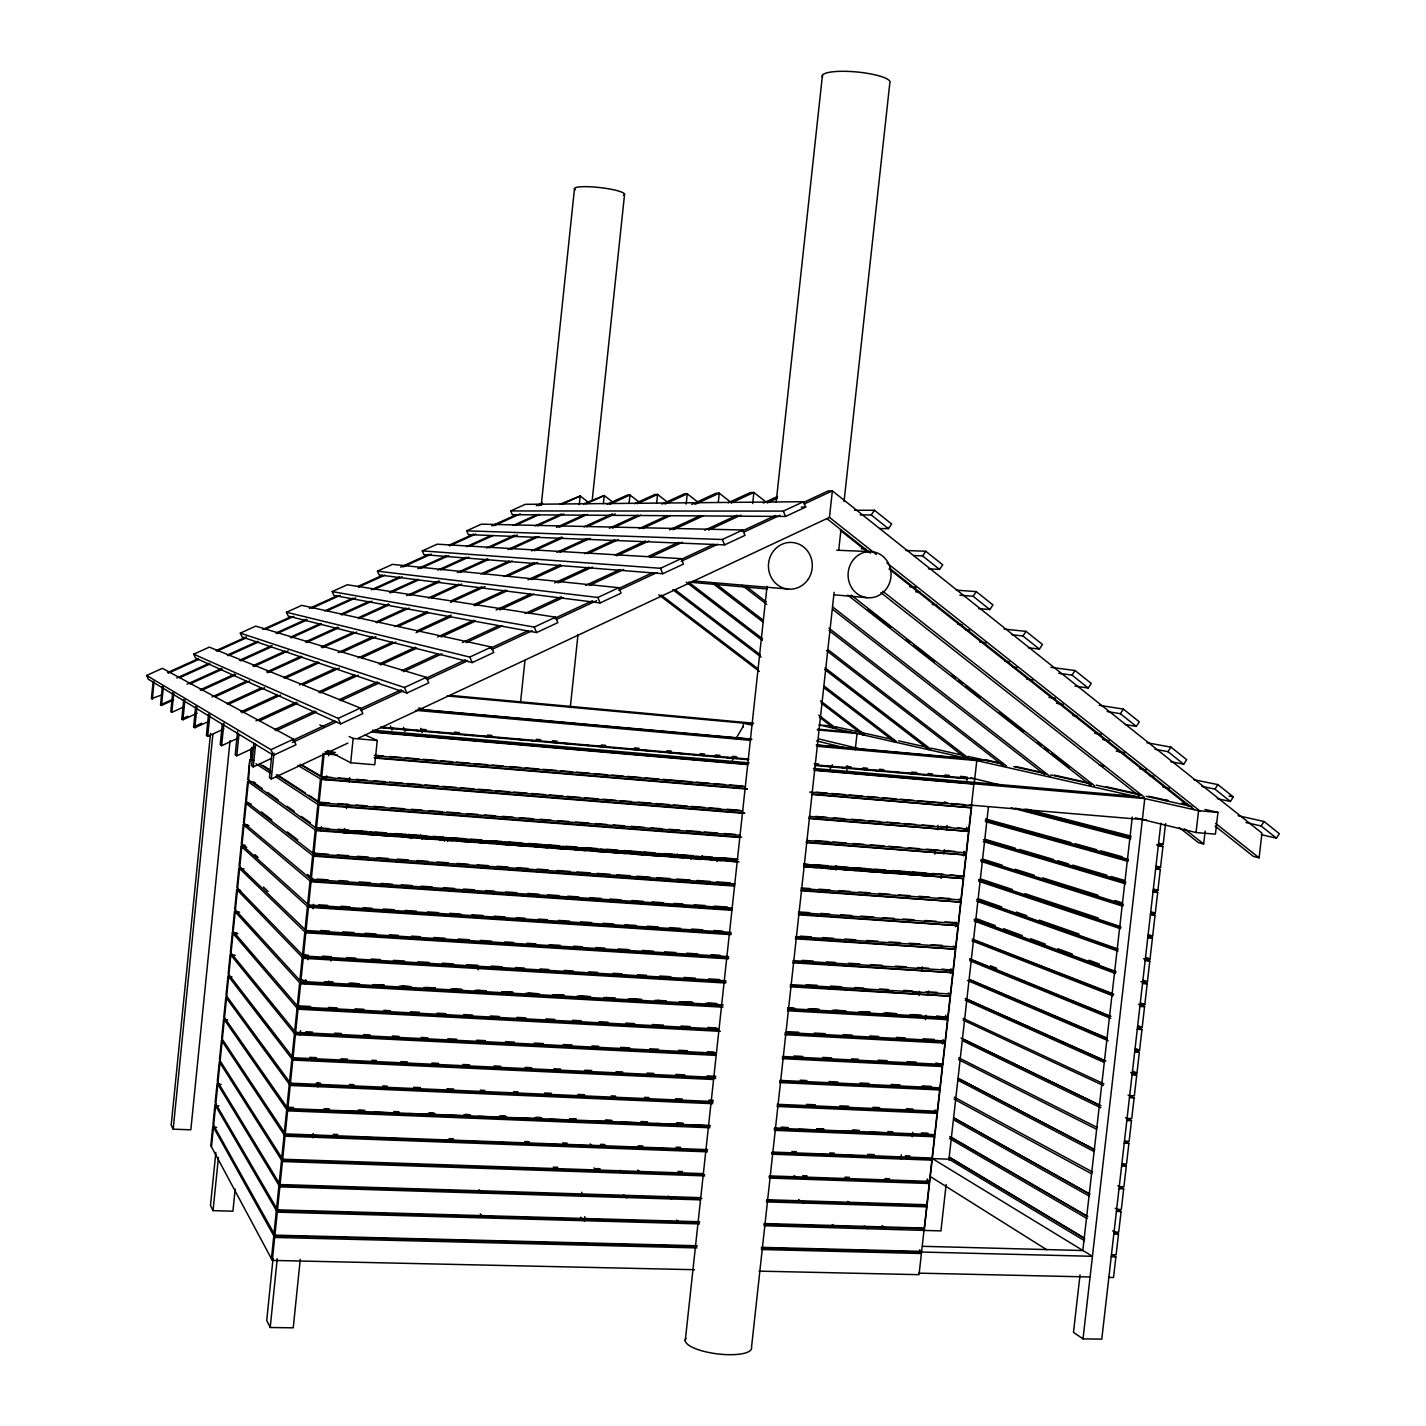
<?xml version="1.0" encoding="UTF-8"?>
<svg xmlns="http://www.w3.org/2000/svg" width="1426" height="1426" viewBox="0 0 1426 1426"><rect width="100%" height="100%" fill="white"/><g stroke="black" fill="none" stroke-linecap="round" stroke-linejoin="round"><path stroke-width="1.5" d="M153.152 681.182L151.406 698.687L162.439 694.694M152.332 699.293L154.079 681.735M173.651 699.916L161.512 705.442L160.55 704.8L162.368 686.494M161.512 705.442L163.348 687.1M172.689 692.715L170.799 711.663L171.833 712.358L183.954 706.833M171.833 712.358L173.74 693.357M197.073 713.303L182.92 719.774L181.797 719.025L183.758 699.4M182.92 719.774L184.881 700.077M208.98 721.271L194.845 727.759L193.633 726.957L195.683 706.369M194.845 727.759L196.913 707.1M208.553 714.105L206.396 735.513L207.697 736.386L223.882 728.936M207.697 736.386L209.854 714.907M210.531 733.41L171.191 1125.061L173.188 1129.16L190.834 1129.82L230.067 740.611M173.188 1129.16L212.831 734.693M222.278 724.355L220.21 744.764L221.636 745.727L237.803 738.24M221.636 745.727L223.9 723.16M237.589 731.395L235.219 754.817L236.769 755.851L254.933 747.42M236.769 755.851L238.926 734.479M236.787 932.907L232.349 932.622L230.37 952.229L295.628 1032.335L715.781 1053.154M245.522 846.598L241.083 846.278L239.087 865.921L306.037 930.483L728.472 956.632M247.696 824.994L243.276 824.656L241.279 844.317L308.658 904.975L731.092 932.426M249.889 803.355L245.45 803.016L243.472 822.695L311.26 879.432L732.269 908.095M250.923 748.989L250.744 758.204L251.849 747.242M211.458 1146.789L213.437 1127.271L216.734 1127.396M213.633 1125.31L215.593 1105.774L218.909 1105.916M215.807 1103.831L217.768 1084.277L221.083 1084.42M217.964 1082.334L219.943 1062.78M220.139 1060.819L222.117 1041.247M222.331 1039.287L224.31 1019.715L227.607 1019.875M224.506 1017.754L226.484 998.164M226.681 996.204L228.659 976.596L231.957 976.774M228.855 974.635L230.852 955.01L235.29 955.277M231.048 953.049L233.026 933.424L237.982 933.727M233.222 931.463L235.219 911.82L239.657 912.087M235.415 909.841L237.393 890.198L240.709 890.412M237.607 888.22L239.586 868.559L244.024 868.862M239.782 866.598L241.778 846.901L246.734 847.258M244.167 823.283L246.163 803.569L251.119 803.961M246.359 801.608L248.356 781.876L255.004 782.411M248.552 779.915L249.835 759.719L247.839 779.398L316.483 828.31L737.509 859.593M253.864 743.196L251.582 765.78L253.258 766.903L271.386 758.454M253.258 766.903L255.557 744.229M215.843 1152.422L210.495 1205.416L213.044 1210.638L232.919 1211.191L235.165 1189.106M213.044 1210.638L218.428 1157.484M271.867 754.122L269.478 777.758L271.314 779.006L347.891 743.106M271.314 779.006L273.952 753.088M271.439 1258.748L273.792 1235.843L696.69 1246.413M274.024 1233.543L276.359 1210.603L699.275 1222.474M276.608 1208.321L278.943 1185.362L701.877 1198.517M279.175 1183.063L281.528 1160.104L704.462 1174.525M281.76 1157.805L284.113 1134.811L707.064 1150.532M284.344 1132.511L286.697 1109.517L709.667 1126.522M286.929 1107.218L289.282 1084.188L713.036 1102.53M289.514 1081.888L291.867 1058.858L715.638 1078.484M292.098 1056.541L294.469 1033.493L716.03 1054.331M294.701 1031.176L297.054 1008.111L718.633 1030.232M305.075 929.556L307.446 906.419L731.288 933.87M307.677 904.102L310.048 880.947L731.681 909.556M310.28 878.63L312.651 855.44L734.301 885.386M315.502 827.615L317.873 804.407L741.77 837.133M323.096 753.284L320.707 776.528L331.812 777.42M272.33 1260.406L274.683 1237.429L212.795 1126.112L210.816 1145.595L272.33 1260.406L694.569 1269.71M274.915 1235.13L277.268 1212.153L214.952 1104.669L212.991 1124.169L274.915 1235.13L697.171 1245.736M277.5 1209.854L279.853 1186.86L217.126 1083.207L215.148 1102.726L277.5 1209.854L699.774 1221.743M280.084 1184.543L282.437 1161.53L219.301 1061.746L217.322 1081.264L280.084 1184.543L700.148 1197.644M282.669 1159.231L285.022 1136.201L221.476 1040.249L219.497 1059.785L282.669 1159.231L702.751 1173.616M285.253 1133.884L287.606 1110.836L223.65 1018.752L221.672 1038.306L285.253 1133.884L707.581 1149.641M287.856 1108.537L290.209 1085.453L225.825 997.237L223.846 1016.809L287.856 1108.537L710.184 1125.577M290.441 1083.154L292.793 1060.071L228 975.723L226.021 995.295L290.441 1083.154L712.786 1101.496M293.043 1057.753L295.396 1034.652L230.174 954.172L228.196 973.762L293.043 1057.753L715.406 1077.396M295.628 1032.335L297.998 1009.216L232.349 932.622M298.23 1006.899L300.601 983.762L234.524 911.054L232.545 930.661L298.23 1006.899L718.401 1029.019M300.833 981.445L303.203 958.29L236.716 889.485L234.737 909.093L300.833 981.445L723.232 1004.973M303.435 955.973L305.806 932.8L238.891 867.881L236.912 887.525L303.435 955.973L725.852 980.821M306.037 930.483L308.408 907.293L241.083 846.278M308.658 904.975L311.028 881.767L243.276 824.656M311.26 879.432L313.631 856.206L245.45 803.016M313.863 853.889L316.251 830.645L247.643 781.377L245.646 801.055L313.863 853.889L734.889 883.853M316.483 828.31L318.854 805.066L276.02 776.92M740.147 835.315L319.103 802.731L321.474 779.452L297.891 765.388M742.768 811.02L321.706 777.117L324.094 753.819L337.392 754.942M273.061 1258.409L266.733 1320.387L270.209 1327.499L293.239 1327.82L300.262 1259.318M270.209 1327.499L277.232 1258.802M300.12 1035.044L300.565 1030.606M305.324 984.083L305.77 979.644M307.82 959.716L308.266 955.277M313.025 908.754L313.488 904.316M320.957 831.198L321.403 826.777M326.162 780.254L326.625 775.815M328.657 755.869L329.121 751.449M365.092 734.978L377.248 740.486L374.753 764.764L350.671 762.767L353.167 738.436L349.138 736.529M312.74 1137.805L313.185 1133.385M317.945 1086.986L318.39 1082.566M328.372 985.366L328.818 980.945M330.868 961.053L331.313 956.632M344.005 832.909L344.468 828.488M346.5 808.613L346.964 804.193M349.227 782.09L349.673 777.687M520.543 702.412L524.964 660.345M541.238 505.339L574.482 188.695M579.277 504.715L580.204 496.016L559.687 504.341M570.275 707.635L577.993 634.623M592.271 499.688L624.552 194.399M603.394 503.628L604.25 495.535L583.608 503.859M629.08 503.378L629.971 495L627.369 495.054L607.12 504.287M581.362 1196.557L581.826 1192.261M656.637 503.128L657.564 494.448L654.766 494.501L634.552 503.735M584.393 1220.977L584.856 1216.645M686.156 504.073L687.261 493.824L684.248 493.895L661.985 504.109M718.347 501.685L719.257 493.182L716.012 493.236L691.753 504.412M752.678 503.538L753.891 492.469L750.361 492.54L728.169 502.79M743.071 727.242L743.516 723.125L752.09 725.21M685.229 1340.921L767.028 586.425M776.136 502.344L822.428 75.328M876.42 554.589L829.451 517.371L832.356 490.865L828.167 490.936L803.997 502.202M834.121 592.289L751.538 1347.142A33.458 9.786 7.1 0 1 716.28 1353.737A33.458 9.786 7.1 0 1 685.906 1338.426M838.72 550.24L840.894 530.312M844.049 501.524L889.806 83.154A34.081 7.201 5.4 0 0 855.867 71.888A34.081 7.201 5.4 0 0 822.642 77.218M835.814 870.074L836.296 865.635M846.759 770.432L847.24 765.994M855.244 749.755L857.026 733.534L817.134 729.88M900.822 1159.249L901.321 1154.828M919.039 995.598L919.52 991.177M921.749 971.266L922.23 966.846M934.796 854.067L935.278 849.646M937.506 829.736L937.987 825.315M912.319 1136.7L912.818 1132.28M925.367 1019.697L925.848 1015.276M928.059 995.419L928.558 990.999M941.107 878.416L941.588 873.995M943.816 854.138L944.297 849.718M946.507 829.861L947.007 825.44M966.668 781.359L967.167 776.938M926.936 1183.384L927.435 1178.963M942.515 1043.992L942.996 1039.554M945.224 1019.643L945.723 1015.223M950.411 973.174L950.91 968.753M955.616 926.722L956.097 922.283M963.513 855.903L964.012 851.482M966.24 831.572L966.739 827.151M919.271 1251.975L921.41 1253.49L919.039 1274.666L759.024 1271.136M761.627 1247.358L921.642 1251.368L924.012 1230.175M766.422 1200.514L924.476 1205.433L926.615 1206.842L924.244 1228.053L764.229 1223.544M769.024 1176.735L927.078 1182.136L929.217 1183.491L926.847 1204.72L766.832 1199.729M769.434 1175.897L929.467 1181.37L931.838 1160.14L929.681 1158.821L771.626 1152.939M774.229 1129.125L932.283 1135.488L934.44 1136.754L932.069 1158.019L772.036 1152.048M777.366 1105.31L934.886 1112.137L937.06 1113.367L934.69 1134.633L774.639 1128.18M777.259 1104.294L937.292 1111.228L939.681 1089.945L937.506 1088.769L779.969 1081.478M782.589 1057.611L940.108 1065.4L942.301 1066.523L939.912 1087.824L779.862 1080.391M782.482 1056.47L942.533 1064.402L944.921 1043.083L942.729 1041.996L785.191 1033.725M787.812 1009.84L945.349 1018.592L947.541 1019.626L945.153 1040.944L785.084 1032.531M787.705 1008.574L947.773 1017.487L950.162 996.15L790.414 985.919M790.325 984.6L950.393 994.011L952.782 972.657L793.034 961.997M792.945 960.625L953.031 970.518L955.42 949.146L795.655 938.041M795.565 936.615L955.652 947.007L958.04 925.634L798.257 914.084M800.877 890.109L960.678 902.088L958.29 923.495L798.738 912.622M801.376 888.594L960.91 899.949L963.299 878.541L803.498 866.099M803.997 864.53L963.548 876.384L965.937 854.958L806.136 842.089M806.617 840.467L966.186 852.819L968.575 831.376L808.756 818.061M809.255 816.385L968.824 829.219L971.213 807.758L811.376 794.015M809.683 792.09L971.462 805.619L973.851 784.14L971.605 783.587M971.801 805.369L924.28 1230.442L920.679 1227.982M974.261 783.213L976.792 760.611L817.151 746.297M946.133 1184.507L940.946 1230.905L763.98 1225.718M948.86 1160.211L988.45 806.76M1080.035 1274.862L1073.475 1332.365L1083.011 1338.871L1101.781 1339.139L1160.889 823.159M1132.297 817.062L1082.815 1250.531L922.462 1246.306M1083.011 1338.871L1144.757 798.56L814.014 769.951M1112.102 1254.63L1115.881 1256.894L1113.528 1277.5L1108.84 1277.393M1112.726 1230.888L1118.483 1234.221L1116.112 1254.844L1111.442 1254.72M1115.257 1208.268L1121.086 1211.547L1118.715 1232.171L1114.045 1232.028M1117.841 1185.683L1123.688 1188.838L1121.317 1209.48L1116.647 1209.337M1122.333 1164.062L1126.29 1166.129L1123.92 1186.771L1119.25 1186.61M1124.936 1141.406L1128.893 1143.402L1126.522 1164.062L1121.852 1163.883M1125.56 1117.77L1131.495 1120.658L1129.125 1141.335L1124.454 1141.139M1128.073 1095.079L1134.116 1097.895L1131.745 1118.572L1127.057 1118.376M1130.675 1072.405L1136.718 1075.115L1134.347 1095.81L1129.677 1095.596M1132.28 1072.815L1136.968 1073.047L1139.338 1052.317L1135.239 1050.57M1134.9 1049.999L1139.57 1050.249L1141.959 1029.519L1137.859 1027.843M1137.52 1027.183L1142.19 1027.433L1144.561 1006.685L1138.411 1004.296M1140.123 1004.332L1144.811 1004.617L1147.181 983.851L1140.943 981.534M1142.743 981.48L1147.431 981.783L1149.802 960.999L1143.545 958.789M1145.363 958.611L1150.051 958.914L1152.422 938.13L1148.233 936.739M1147.983 935.723L1152.671 936.044L1155.042 915.242L1150.8 913.906M1150.622 912.836L1155.292 913.157L1157.68 892.355L1153.42 891.09M1153.242 889.913L1157.912 890.27L1160.301 869.432L1156.04 868.238M1155.862 866.99L1160.532 867.347L1162.939 846.509L1156.522 844.834M1158.5 844.032L1163.17 844.424L1165.559 823.551M1204.917 809.469L1217.947 812.392L1215.433 834.139L1196.04 832.552L1198.553 810.717L818.898 724.907L831.394 726.066M1179.249 827.543L1198.446 842.659L1203.651 843.96L1205.148 831.019M1215.148 826.1L1253.436 856.42L1259.087 857.828L1261.957 833.105L832.356 490.865L804.139 504.002M830.182 768.65L832.428 764.817M690.844 859.272L693.107 855.422M699.988 859.664L702.234 855.832M716.832 861.518L719.078 857.686M735.923 738.668L742.696 727.171M674.961 857.757L677.207 853.924M732.411 760.111L734.675 756.297M1245.967 822.552L1261.154 825.993L1264.096 821.519L1279.354 833.711L1276.43 838.167L1261.261 834.638M1201.815 786.386L1214.916 789.095L1217.875 784.603L1233.365 796.956L1230.406 801.465L1217.341 798.667M1170.639 761.68L1183.705 764.193L1186.682 759.684L1170.978 747.135L1146.967 742.768M1154.917 749.238L1167.983 751.662L1170.978 747.135M1125.381 724.533L1136.308 726.404L1139.321 721.859L1123.385 709.114L1099.286 705.3M1107.146 711.521L1120.355 713.677L1123.385 709.114M1058.769 673.304L1072.013 675.104L1075.079 670.541L1091.264 683.464L1088.198 688.027L1074.99 686.102M1011.89 634.766L1022.941 635.978L1026.06 631.379L1042.477 644.499L1039.394 649.08L1028.342 647.778M978.753 608.581L989.822 609.562L992.959 604.945L976.293 591.612L956.311 590.15M959.858 595.212L973.138 596.246L976.293 591.612M928.451 568.814L939.52 569.42L942.693 564.785L925.759 551.256L905.76 550.489M913.71 555.516L922.569 555.908L925.759 551.256M879.575 528.511L888.434 528.672L891.642 524.002L874.459 510.276L854.477 510.276M860.163 514.911L871.233 514.946L874.459 510.276M357.962 738.383L829.451 517.371M273.489 755.263L295.984 744.764L293.471 739.203L162.386 668.331L146.646 675.443L148.429 679.311L273.489 755.263L270.94 749.684L146.646 675.443M340.654 723.927L362.846 713.588L360.368 708.045L209.301 647.137L193.704 654.178L195.469 658.028L340.654 723.927L338.176 718.383L193.704 654.178M406.891 693.036L428.763 682.84L426.338 677.332L255.753 626.139L240.317 633.108L242.064 636.959L406.891 693.036L404.449 687.51L240.317 633.108M472.202 662.591L493.77 652.52L491.382 647.03L301.759 605.355L286.466 612.253L288.195 616.085L472.202 662.591L469.814 657.083L286.466 612.253M536.604 632.556L557.869 622.627L555.534 617.173L347.32 584.767L332.187 591.594L333.88 595.426L536.604 632.556L534.251 627.083L332.187 591.594M600.132 602.931L621.094 593.145L618.813 587.708L392.453 564.375L377.444 571.149L379.12 574.945L600.132 602.931L597.815 597.476L377.444 571.149M662.769 573.715L683.464 564.072L681.218 558.653L437.14 544.179L422.292 550.882L423.95 554.678L662.769 573.715L660.505 568.297L422.292 550.882M724.568 544.892L744.978 535.374L742.768 529.991L481.418 524.162L466.694 530.811L468.334 534.59L724.568 544.892L722.34 539.491L466.694 530.811M785.53 516.462L805.672 507.068L803.498 501.702L525.267 504.341L510.686 510.936L512.308 514.697L785.53 516.462L783.355 511.096L510.686 510.936M270.94 749.684L293.471 739.203M338.176 718.383L360.368 708.045M404.449 687.51L426.338 677.332M469.814 657.083L491.382 647.03M534.251 627.083L555.534 617.173M597.815 597.476L618.813 587.708M660.505 568.297L681.218 558.653M722.34 539.491L742.768 529.991M783.355 511.096L803.498 501.702M292.437 740.433L334.736 720.736M360.921 708.544L401.205 689.792M425.376 678.526L465.642 659.775M489.813 648.527L528.083 630.702M554.268 618.51L592.539 600.685M618.706 588.492L652.948 572.539M681.147 559.42L713.374 544.411M741.573 531.274L775.815 515.339M292.294 742.483L336.643 721.823M360.814 710.558L403.13 690.844M427.319 679.578L467.621 660.791M491.792 649.525L532.094 630.755M556.283 619.49L596.585 600.702M618.741 590.382L657.029 572.539M681.218 561.274L717.492 544.375M743.677 532.165L779.951 515.267M259.532 720.879L297.874 703.161M320.066 692.911L358.407 675.193M380.599 664.944L416.927 648.153M441.133 636.976L475.428 621.112M499.653 609.936L533.948 594.089M558.154 582.895L592.467 567.049M616.674 555.855L648.955 540.953M673.179 529.759L703.446 515.766M731.681 502.718L753.891 492.469L766.101 502.077M274.487 729.72L314.879 710.986M339.121 699.738L377.516 681.949M401.758 670.701L438.121 653.839M462.363 642.591L498.726 625.729M524.982 613.554L561.345 596.692M585.587 585.444L619.936 569.527M648.224 556.407L678.526 542.361M704.783 530.187L737.117 515.196M763.373 503.021L777.509 496.462M276.181 730.718L316.59 711.984M340.85 700.719L379.245 682.911M403.487 671.664L441.882 653.857M466.124 642.609L502.505 625.747M528.761 613.554L563.11 597.619M589.384 585.426L623.732 569.491M650.006 557.316L682.341 542.308M708.597 530.133L740.932 515.125M767.206 502.95L777.295 498.262M240.887 711.895L277.268 695.139M299.513 684.908L335.912 668.17M358.14 657.921L392.524 642.11M416.784 630.952L451.151 615.123M473.396 604.891L505.731 590.007M527.976 579.776L560.329 564.892M584.589 553.716L614.909 539.759M639.187 528.6L667.493 515.57M242.295 712.75L280.708 695.068M302.936 684.837L339.317 668.081M361.544 657.849L395.893 642.039M416.107 632.734L450.473 616.923M474.715 605.747L507.05 590.863M531.31 579.705L561.63 565.748M587.904 553.644L618.207 539.688M642.466 528.529L670.755 515.499M695.015 504.341L719.257 493.182L731.502 502.772M255.967 720.879L296.323 702.252M318.515 691.984L354.842 675.211M379.066 664.035L415.376 647.261M437.586 636.994L473.895 620.221M496.105 609.971L530.401 594.125M554.625 582.949L588.92 567.102M615.159 554.981L645.425 541.007M669.632 529.812L699.916 515.838M181.797 719.025L187.858 716.244M226.966 703.624L261.368 687.849M283.614 677.635L318.016 661.86M338.247 652.573L372.649 636.798M394.913 626.602L427.283 611.754M451.561 600.613L481.899 586.692M504.162 576.478L534.518 562.557M556.764 552.361L587.12 538.44M609.383 528.226L637.707 515.232M228.267 704.408L264.666 687.706M284.897 678.437L319.264 662.662M341.509 652.466L375.876 636.691M398.121 626.495L428.442 612.574M450.687 602.36L485.054 586.603M507.3 576.389L537.638 562.486M559.865 552.272L590.204 538.351M612.449 528.155L640.755 515.16M665.015 504.038L687.261 493.824L697.76 502.023M193.633 726.957L201.708 723.249M200.175 689.827L234.595 674.141M252.812 665.835L285.2 651.058M305.449 641.825L337.837 627.066M358.086 617.832L388.46 603.982M406.677 595.676L439.083 580.899M457.3 572.592L487.674 558.742M507.906 549.527L536.265 536.604M556.496 527.37L584.856 514.447M201.28 690.505L235.664 674.837M253.864 666.53L288.23 650.862M306.43 642.556L338.782 627.796M359.013 618.581L389.334 604.749M409.565 595.515L439.885 581.683M460.117 572.468L488.423 559.562M510.668 549.42L538.975 536.497M559.206 527.281L587.512 514.376M609.758 504.234L629.971 495L640.541 503.182M212.064 696.922L246.431 681.2M266.644 671.967L301.011 656.245M321.224 647.012L353.577 632.217M375.804 622.057L406.125 608.189M428.37 598.011L458.691 584.161M480.918 573.983L509.225 561.042M531.47 550.882L561.791 537.014M584.018 526.854L612.324 513.913M215.29 696.726L249.621 681.022M267.803 672.715L302.134 657.012M322.329 647.778L356.66 632.075M376.856 622.823L409.173 608.046M431.383 597.886L461.668 584.036M483.895 573.876L512.166 560.953M534.376 550.793L562.646 537.852M586.888 526.764L615.159 513.841M637.369 503.681L657.564 494.448L668.099 502.612M187.056 684.177L221.458 668.527M239.657 660.256L272.027 645.532M290.244 637.262L320.583 623.465M340.814 614.25L369.138 601.38M389.369 592.182L417.693 579.295M437.925 570.097L466.249 557.227M486.48 548.012L514.804 535.142M535.035 525.944L561.345 513.984M190.104 683.892L222.438 669.186M240.62 660.915L270.922 647.137M291.118 637.957L321.42 624.16M341.616 614.98L371.919 601.202M390.1 592.931L418.388 580.061M440.616 569.954L468.887 557.085M489.1 547.905L517.371 535.035M537.584 525.855L563.84 513.913M586.068 503.806L604.25 495.535L613.055 502.326M160.55 704.8L172.706 699.257M167.555 672.573L197.947 658.812M216.182 650.559L246.573 636.816M262.794 629.472L291.154 616.638M309.389 608.385L337.748 595.551M358.015 586.371L382.328 575.373M400.563 567.12L428.923 554.286M449.19 545.106L473.503 534.108M491.738 525.855L516.052 514.839M536.319 505.677L542.397 502.932M168.446 673.125L198.784 659.4M216.984 651.165L245.29 638.349M265.521 629.187L293.827 616.371M312.027 608.136L340.333 595.319M358.532 587.084L384.824 575.177M403.023 566.942L431.329 554.126M449.529 545.891L475.821 534.001M494.02 525.748L520.294 513.859M538.493 505.624L542.54 503.788M176.753 678.027L209.176 663.322M227.411 655.051L257.803 641.272M276.038 633.001L306.43 619.223M324.665 610.952L353.024 598.082M371.259 589.811L399.619 576.942M417.854 568.671L446.231 555.801M466.48 546.621L490.794 535.588M513.093 525.481L537.406 514.447M179.729 677.707L210.068 663.946M228.267 655.693L258.623 641.932M276.822 633.661L307.16 619.9M327.374 610.72L355.698 597.886M373.897 589.615L402.221 576.781M420.42 568.511L448.727 555.677M468.958 546.497L493.236 535.481M515.481 525.392L539.741 514.376M562.004 504.287L580.204 496.016L588.991 502.772M801.252 507.086L805.672 507.068M918.772 1273.151L1090.088 1276.965M761.234 1248.035L1092.441 1256.306L932.319 1158.572L948.967 1159.195L1084.526 1240.727M1111.21 1256.787L1115.881 1256.894M274.683 1237.429L696.94 1247.91M761.395 1249.515L921.41 1253.49M763.837 1224.274L921.873 1228.713M1113.813 1234.096L1118.483 1234.221M277.268 1212.153L699.542 1223.918M1116.415 1211.405L1121.086 1211.547M279.853 1186.86L699.916 1199.836M766.582 1201.904L926.615 1206.842M553.341 1167.145L557.78 1167.306M595.622 1168.607L600.079 1168.75M677.992 1171.441L682.448 1171.584M802.66 1175.719L807.098 1175.88M844.941 1177.181L849.397 1177.323M885.011 1178.553L889.467 1178.714M1119.018 1188.678L1123.688 1188.838M282.437 1161.53L704.729 1175.88M769.184 1178.072L929.217 1183.491M312.027 1135.488L336.483 1136.397M347.605 1136.807L376.5 1137.895M387.622 1138.304L414.289 1139.303M425.411 1139.713L452.095 1140.711M463.2 1141.121L489.884 1142.119M501.007 1142.529L527.691 1143.509M538.796 1143.937L567.708 1145.007M578.813 1145.417L605.497 1146.415M616.62 1146.825L643.286 1147.823M654.409 1148.233L681.093 1149.231M694.426 1149.73L705.549 1150.14M772.25 1152.618L796.706 1153.527M810.039 1154.026L834.495 1154.935M847.828 1155.434L874.512 1156.433M885.635 1156.842L901.196 1157.413M1121.62 1165.951L1126.29 1166.129M285.022 1136.201L707.332 1151.834M771.805 1154.204L931.838 1160.14M861.34 548.778L865.778 548.939M333.31 1134.347L337.766 1134.508M449.083 1138.679L453.521 1138.857M524.768 1141.513L529.224 1141.691M562.61 1142.939L567.067 1143.099M600.453 1144.347L604.909 1144.525M638.295 1145.773L642.752 1145.934M676.138 1147.181L680.594 1147.36M791.893 1151.531L796.35 1151.691M829.736 1152.939L834.192 1153.117M867.578 1154.365L874.263 1154.614M905.421 1155.773L909.877 1155.951M288.854 1107.289L293.613 1107.485M324.772 1108.751L329.228 1108.929M358.176 1110.088L364.842 1110.373M393.79 1111.531L398.246 1111.727M429.404 1112.975L433.861 1113.171M465.019 1114.419L469.475 1114.597M500.651 1115.863L505.089 1116.041M536.265 1117.307L540.721 1117.485M569.651 1118.661L576.336 1118.929M605.266 1120.105L611.95 1120.373M640.898 1121.549L647.564 1121.816M676.512 1122.993L683.197 1123.26M781.145 1127.235L787.812 1127.503M816.759 1128.679L823.444 1128.946M852.374 1130.123L859.058 1130.39M888.006 1131.567L892.444 1131.745M921.392 1132.904L928.076 1133.189M323.845 1109.072L328.301 1109.25M359.405 1110.515L363.844 1110.694M394.966 1111.959L399.405 1112.137M428.299 1113.296L434.966 1113.563M463.86 1114.74L470.527 1115.007M499.403 1116.184L506.07 1116.451M534.964 1117.61L541.63 1117.895M570.525 1119.053L574.963 1119.232M606.086 1120.497L610.524 1120.676M641.629 1121.941L646.085 1122.119M677.19 1123.367L681.628 1123.545M781.644 1127.592L788.311 1127.877M817.187 1129.035L823.854 1129.303M852.748 1130.479L859.415 1130.747M888.309 1131.923L892.747 1132.101M313.542 1109.731L329.121 1110.355M338.033 1110.711L364.735 1111.799M373.648 1112.155L398.121 1113.136M409.262 1113.599L433.736 1114.579M442.648 1114.936L469.35 1116.023M478.263 1116.38L504.964 1117.449M513.877 1117.806L540.579 1118.893M549.491 1119.25L576.193 1120.319M585.106 1120.693L611.807 1121.763M620.72 1122.119L647.422 1123.207M656.334 1123.563L683.036 1124.633M691.949 1124.989L709.756 1125.72M774.3 1128.322L787.651 1128.857M798.792 1129.303L823.265 1130.301M834.406 1130.747L858.88 1131.727M870.02 1132.173L892.284 1133.082M1124.223 1143.206L1128.893 1143.402M287.606 1110.836L709.952 1127.752M774.407 1130.337L934.44 1136.754M836.741 550.222L872.159 551.666A23.155 21.479 -84.6 0 1 886.758 588.314A23.155 21.479 -84.6 0 1 849.807 584.054A23.155 21.479 -84.6 0 1 872.159 551.666M316.144 1083.047L320.583 1083.243M349.423 1084.491L353.862 1084.687M382.703 1085.952L387.141 1086.149M413.754 1087.307L420.42 1087.592M447.033 1088.751L453.7 1089.036M480.312 1090.195L484.751 1090.391M513.592 1091.656L518.03 1091.835M544.661 1093.011L551.309 1093.296M577.94 1094.455L584.589 1094.74M611.219 1095.899L615.658 1096.095M644.499 1097.36L648.937 1097.539M675.55 1098.697L682.216 1099M708.829 1100.159L713.267 1100.355M806.456 1104.401L815.333 1104.793M839.736 1105.863L848.613 1106.237M873.015 1107.307L879.664 1107.592M906.294 1108.751L912.943 1109.054M1126.825 1120.444L1131.495 1120.658M290.209 1085.453L712.554 1103.671M777.01 1106.451L937.06 1113.367M309.852 1057.379L316.519 1057.682M340.921 1058.823L347.57 1059.126M371.972 1060.267L376.411 1060.481M400.813 1061.621L407.479 1061.924M431.882 1063.065L438.531 1063.368M462.951 1064.509L469.6 1064.83M494.002 1065.953L500.669 1066.274M525.071 1067.414L531.72 1067.717M553.912 1068.751L560.561 1069.072M584.963 1070.195L591.63 1070.516M616.032 1071.657L622.681 1071.96M647.101 1073.101L653.75 1073.404M675.942 1074.438L684.819 1074.865M706.993 1075.899L715.87 1076.309M800.182 1080.231L806.831 1080.552M829.023 1081.585L837.9 1081.995M860.092 1083.029L868.969 1083.439M891.143 1084.473L900.02 1084.883M922.212 1085.935L931.089 1086.345M1129.445 1097.663L1134.116 1097.895M292.793 1060.071L712.947 1079.482M779.63 1082.566L939.681 1089.945M305.788 1031.729L312.454 1032.067M334.629 1033.173L341.295 1033.493M363.47 1034.599L370.136 1034.937M392.328 1036.042L398.977 1036.363M421.169 1037.468L427.818 1037.807M447.782 1038.788L456.659 1039.233M476.64 1040.231L485.517 1040.659M505.481 1041.657L514.358 1042.103M534.322 1043.101L543.199 1043.529M563.163 1044.527L572.04 1044.973M592.004 1045.953L598.67 1046.292M620.845 1047.397L629.722 1047.825M649.703 1048.823L658.562 1049.269M678.544 1050.267L687.421 1050.695M707.385 1051.693L714.034 1052.032M793.908 1055.989L802.785 1056.434M822.766 1057.432L831.625 1057.86M851.607 1058.858L858.256 1059.197M878.22 1060.178L887.097 1060.623M907.079 1061.621L915.938 1062.049M935.919 1063.047L942.533 1064.402M1132.048 1074.883L1136.718 1075.115M295.396 1034.652L715.549 1055.347M782.232 1058.645L942.301 1066.523M310.601 1006.506L297.285 1005.811L299.656 982.71L721.235 1006.132M328.354 1007.451L337.231 1007.915M354.985 1008.842L363.862 1009.323M383.826 1010.374L390.474 1010.731M410.456 1011.783L419.333 1012.246M437.069 1013.173L445.946 1013.654M463.7 1014.581L472.576 1015.062M490.33 1015.989L499.207 1016.453M516.961 1017.398L525.82 1017.861M545.801 1018.913L554.678 1019.394M572.432 1020.321L581.291 1020.784M599.045 1021.729L607.922 1022.192M625.675 1023.137L634.552 1023.601M652.306 1024.545L663.393 1025.116M681.147 1026.06L690.024 1026.524M707.777 1027.469L716.654 1027.932M787.651 1031.675L798.738 1032.264M814.282 1033.084L825.369 1033.672M843.122 1034.599L851.999 1035.08M869.753 1036.007L878.612 1036.47M896.366 1037.415L905.243 1037.878M922.996 1038.823L934.083 1039.411M1134.668 1052.067L1139.338 1052.317M297.998 1009.216L720.38 1031.337M784.853 1034.706L944.921 1043.083M1137.271 1029.251L1141.959 1029.519M300.601 983.762L723 1007.184M787.473 1010.749L947.541 1019.626M306.537 980.785L299.888 980.411L302.241 957.292L726.066 982.158M324.29 981.765L333.167 982.264M350.921 983.263L357.57 983.619M375.323 984.617L384.2 985.116M401.954 986.115L410.831 986.596M426.356 987.469L435.233 987.968M452.987 988.949L461.864 989.448M477.389 990.321L486.266 990.82M504.02 991.801L512.897 992.3M528.422 993.173L537.299 993.655M555.053 994.653L563.93 995.152M579.473 996.025L590.56 996.631M606.086 997.505L614.962 998.004M630.506 998.86L641.593 999.483M657.119 1000.357L665.995 1000.856M681.539 1001.712L692.626 1002.335M708.152 1003.209L717.028 1003.69L705.87 1003.227M788.043 1007.665L792.482 1007.915M810.235 1008.895L819.112 1009.394M834.638 1010.268L845.725 1010.891M861.268 1011.747L870.145 1012.246M885.671 1013.12L896.758 1013.726L883.425 1013.137M912.301 1014.599L921.178 1015.098M936.704 1015.972L947.773 1017.487M326.322 982.051L332.989 982.407M348.514 983.28L359.619 983.904M372.935 984.653L384.04 985.259M399.565 986.132L410.67 986.756M423.985 987.487L435.09 988.111M450.616 988.984L461.721 989.608M475.036 990.339L486.141 990.963M501.667 991.836L512.772 992.443M526.087 993.191L539.402 993.94M552.718 994.688L563.823 995.295M577.138 996.043L590.453 996.792M603.768 997.523L614.873 998.147M628.189 998.895L641.504 999.644M654.819 1000.375L665.924 1000.999M679.239 1001.747L692.555 1002.478M787.99 1007.808L794.656 1008.182M807.972 1008.931L819.059 1009.555M832.392 1010.285L845.707 1011.034M859.022 1011.783L870.11 1012.389M910.073 1014.635L916.722 1014.991M308.266 955.331L302.49 954.992L304.843 931.873L728.686 958.022M322.454 956.169L331.331 956.686M346.857 957.595L355.734 958.129M371.277 959.038L380.154 959.573M393.451 960.358L404.556 960.999M417.871 961.784L428.959 962.443M442.274 963.227L453.379 963.887M466.676 964.671L477.781 965.313M491.097 966.097L502.184 966.757M515.499 967.541L524.376 968.058M539.919 968.985L548.778 969.502M564.322 970.411L573.199 970.946M588.724 971.855L597.601 972.372M613.144 973.298L622.003 973.815M637.547 974.724L646.424 975.259M659.739 976.044L670.826 976.685M684.141 977.47L695.246 978.129M708.544 978.913L719.649 979.573M806.189 984.671L817.276 985.313M830.592 986.097L841.697 986.756M854.994 987.541L863.871 988.058M879.414 988.984L888.291 989.501M903.817 990.41L912.693 990.945M926.009 991.73L937.096 992.371M450.42 965.152L454.858 965.402M474.876 966.578L479.314 966.846M499.314 968.022L503.77 968.272M597.12 973.762L601.576 974.029M621.576 975.206L626.014 975.455M646.031 976.632L650.47 976.899M863.853 989.43L868.291 989.697M888.309 990.874L892.747 991.123M912.747 992.3L917.203 992.567M1139.891 1006.417L1144.561 1006.685M303.203 958.29L725.62 983.013M790.093 986.792L950.162 996.15M320.618 930.518L329.495 931.071M342.81 931.891L353.898 932.586M365.003 933.264L376.09 933.959M389.405 934.779L398.282 935.331M411.597 936.151L420.474 936.704M433.789 937.524L444.876 938.219M458.192 939.039L469.297 939.734M480.384 940.429L491.471 941.107M504.786 941.926L513.663 942.479M526.978 943.317L535.855 943.852M549.17 944.689L560.275 945.367M573.591 946.204L582.468 946.757M595.765 947.577L604.642 948.13M617.957 948.95L629.062 949.645M642.377 950.465L653.465 951.16M664.569 951.837L675.657 952.532M686.762 953.21L697.849 953.905M711.164 954.725L720.041 955.277M802.143 960.375L813.23 961.053M826.545 961.89L835.422 962.425M848.737 963.263L859.842 963.94M870.93 964.636L882.034 965.313M895.35 966.151L906.437 966.828M917.542 967.523L928.629 968.218M941.944 969.038L953.031 970.518M1142.511 983.566L1147.181 983.851M305.806 932.8L728.24 958.825M792.713 962.8L952.782 972.657M318.782 904.815L327.659 905.403M340.974 906.259L349.851 906.847M363.167 907.702L372.043 908.291M383.131 909.004L394.218 909.735M405.323 910.448L416.41 911.178M427.515 911.891L438.602 912.622M449.707 913.335L460.794 914.066M471.899 914.779L482.986 915.51M494.091 916.223L505.178 916.954M516.283 917.667L525.16 918.255M538.475 919.11L547.352 919.699M558.439 920.412L569.527 921.143M580.632 921.856L591.719 922.586M602.824 923.299L613.911 924.03M625.016 924.743L636.103 925.474M647.208 926.187L658.295 926.918M669.4 927.631L680.487 928.362M691.592 929.075L702.679 929.805M713.784 930.518L722.661 931.107M800.325 936.151L811.412 936.882M822.517 937.595L833.604 938.326M844.709 939.057L855.796 939.77M866.901 940.5L877.988 941.213M889.093 941.944L900.18 942.657M909.057 943.228L920.162 943.959M931.249 944.672L942.336 945.402M1145.131 960.696L1149.802 960.999M308.408 907.293L730.861 934.618M795.334 938.789L955.42 949.146M316.946 879.076L328.033 879.824M339.138 880.591L348.015 881.197M359.102 881.945L370.207 882.712M381.295 883.46L392.4 884.227M401.276 884.833L412.364 885.582M421.24 886.188L432.345 886.936M443.433 887.703L454.537 888.451M463.414 889.058L474.501 889.824M485.606 890.573L494.483 891.179M505.57 891.927L516.675 892.694M527.763 893.442L538.868 894.209M547.727 894.815L558.832 895.564M567.708 896.17L578.796 896.936M589.901 897.685L600.988 898.433M609.865 899.04L620.97 899.806M632.057 900.555L643.162 901.321M652.038 901.927L663.126 902.676M674.231 903.424L683.107 904.031M694.195 904.797L705.3 905.546M714.176 906.152L727.492 907.061M798.507 911.909L809.594 912.658M820.699 913.424L829.575 914.03M840.663 914.779L851.768 915.528M860.644 916.134L873.96 917.043M882.837 917.649L893.924 918.415M902.801 919.021L913.906 919.77M924.993 920.536L936.098 921.285M944.975 921.891L956.062 922.64M1147.752 937.809L1152.422 938.13M311.028 881.767L732.037 910.305M798.507 914.815L958.04 925.634M245.272 845.172L241.974 844.941L243.971 825.244L248.926 825.618M328.426 854.227L312.882 853.122L315.253 829.932L737.527 861.268M337.302 854.869L348.39 855.653M357.266 856.295L368.371 857.079M377.248 857.721L388.335 858.505M397.212 859.147L408.317 859.931M417.194 860.555L428.281 861.357M437.158 861.981L448.263 862.783M457.14 863.407L468.227 864.192M477.104 864.833L488.209 865.618M497.086 866.259L508.191 867.044M517.068 867.685L528.155 868.47M537.032 869.111L548.137 869.896M557.013 870.52L570.329 871.482M576.977 871.946L590.293 872.89M596.959 873.372L610.275 874.316M616.923 874.798L630.239 875.742M636.905 876.224L650.22 877.168M656.869 877.65L670.184 878.594M676.851 879.076L690.166 880.02M696.815 880.484L710.13 881.446M716.797 881.91L730.112 882.854M801.127 887.917L810.004 888.558M818.88 889.182L829.968 889.984M838.845 890.608L849.949 891.41M858.826 892.034L869.913 892.819M878.79 893.46L889.895 894.245M898.772 894.886L909.859 895.671M918.736 896.312L929.841 897.097M938.718 897.738L949.805 898.523M1150.372 914.922L1155.042 915.242M313.631 856.206L734.657 886.063M801.127 890.769L960.678 902.088M909.681 586.746L916.348 587.227M343.862 832.641L354.967 833.461M363.844 834.121L374.949 834.941M381.615 835.44L394.931 836.42M401.579 836.919L412.684 837.739M419.351 838.221L432.666 839.219M439.333 839.7L452.648 840.698M459.315 841.18L470.402 842M479.296 842.659L490.384 843.479M497.05 843.978L510.365 844.958M517.032 845.458L528.119 846.278M534.786 846.777L548.101 847.757M554.767 848.256L568.083 849.236M574.749 849.736L585.854 850.556M594.731 851.215L605.836 852.035M612.485 852.516L625.8 853.514M632.467 853.996L643.572 854.834M650.22 855.315L663.553 856.295M670.202 856.794L683.535 857.775M690.184 858.274L701.289 859.094M710.166 859.753L721.271 860.573M727.92 861.072L739.024 861.892M805.637 866.812L816.724 867.65M825.601 868.291L836.705 869.111M843.372 869.61L856.687 870.591M863.354 871.09L876.669 872.07M881.108 872.409L894.423 873.389M901.089 873.888L914.405 874.869M921.071 875.368L934.387 876.348M316.251 830.645L737.278 861.803M803.765 866.723L963.299 878.541M328.818 828.613L317.428 827.757L321.046 830.36M337.695 829.272L348.782 830.092M355.448 830.592L366.535 831.411M375.412 832.071L386.517 832.891M395.394 833.55L406.481 834.388M413.148 834.87L426.463 835.868M433.112 836.367L444.217 837.187M453.094 837.846L464.181 838.666M470.847 839.165L481.952 839.985M490.829 840.663L501.916 841.483M508.583 841.982L521.898 842.962M528.547 843.461L541.862 844.442M548.529 844.941L559.616 845.778M566.282 846.26L577.37 847.097M586.246 847.757L597.351 848.577M606.228 849.236L617.315 850.056M623.982 850.556L637.297 851.554M643.946 852.035L655.051 852.873M663.928 853.532L675.015 854.352M681.681 854.851L692.786 855.671M701.663 856.331L712.75 857.151M721.627 857.81L732.732 858.648M803.747 863.924L808.185 864.263M817.062 864.922L828.149 865.742M834.816 866.242L848.131 867.222M854.78 867.721L865.885 868.541M874.762 869.2L885.849 870.038M892.516 870.52L905.831 871.518M912.497 872.017L925.813 872.997M932.461 873.496L943.566 874.316M950.215 874.815L963.548 876.384M349.851 830.592L363.149 831.59M369.797 832.089L383.095 833.069M389.744 833.568L400.831 834.388M407.479 834.887L420.777 835.868M427.426 836.367L440.723 837.347M447.372 837.846L460.669 838.827M465.108 839.165L478.405 840.146M485.054 840.645L498.351 841.625M505 842.124L516.087 842.944M522.736 843.443L536.033 844.442M542.682 844.923L555.98 845.921M562.628 846.402L573.715 847.24M580.364 847.721L593.662 848.72M600.31 849.219L611.38 850.039M618.028 850.52L631.326 851.518M637.992 852.017L651.29 852.998M657.939 853.497L671.236 854.477M675.657 854.816L688.954 855.796M695.603 856.295L708.9 857.276M715.549 857.775L728.864 858.773M733.285 859.094L737.723 859.415M810.859 864.851L824.157 865.849M830.805 866.348L844.103 867.329M848.541 867.65L861.839 868.648M868.487 869.147L881.785 870.127M888.434 870.626L899.521 871.446M906.17 871.946L919.467 872.926M926.116 873.425L932.764 873.924M341.848 830.538L737.01 859.878M803.604 864.816L932.372 874.388M1152.992 891.999L1157.68 892.355M1155.63 869.076L1160.301 869.432M318.854 805.066L739.898 837.525M806.385 842.659L965.937 854.958M915.563 591.772L920.002 592.111M329.21 802.945L318.105 802.089L320.476 778.863L744.39 812.891M338.087 803.622L349.174 804.496M355.84 805.013L366.928 805.868M373.594 806.385L384.681 807.241M391.348 807.758L404.663 808.792M411.312 809.308L422.417 810.164M429.066 810.681L442.381 811.715M446.819 812.054L460.152 813.087M466.801 813.604L477.906 814.46M484.555 814.977L495.66 815.832M502.309 816.349L513.413 817.205M520.062 817.722L533.377 818.756M540.044 819.273L551.131 820.128M557.798 820.645L568.885 821.519M575.551 822.036L588.867 823.052M595.533 823.568L606.62 824.442M613.287 824.959L624.374 825.814M631.041 826.331L644.356 827.365M651.005 827.882L662.11 828.738M668.758 829.255L679.863 830.11M686.512 830.627L699.845 831.661M704.284 832L717.599 833.034M724.248 833.55L735.353 834.406M815.244 840.591L828.559 841.625M832.998 841.982L846.313 842.998M852.98 843.515L864.067 844.388M870.733 844.887L884.049 845.921M888.487 846.278L901.802 847.311M908.451 847.81L919.556 848.684M926.205 849.201L939.538 850.235M943.976 850.573L955.063 851.429M338.479 777.954L349.566 778.863M356.233 779.398L367.32 780.289M373.986 780.824L385.073 781.715M389.512 782.072L402.827 783.141M407.266 783.516L420.581 784.585M425.037 784.942L438.352 786.011M442.791 786.368L456.106 787.437M460.545 787.794L473.86 788.863M478.298 789.238L491.613 790.307M496.052 790.664L509.367 791.733M513.806 792.09L527.121 793.159M531.559 793.516L544.875 794.603M549.313 794.959L562.628 796.029M567.067 796.385L580.382 797.455M584.82 797.811L598.154 798.881M602.592 799.237L615.907 800.325M620.346 800.681L631.433 801.572M638.099 802.107L651.415 803.177M655.853 803.533L669.168 804.603M673.607 804.959L686.922 806.046M691.36 806.403L704.676 807.472M709.114 807.829L720.219 808.72M726.868 809.255L740.183 810.325M815.654 816.421L826.741 817.312M833.408 817.847L844.495 818.738M851.162 819.273L864.477 820.342M868.915 820.699L880.02 821.608M886.669 822.142L899.984 823.212M904.423 823.568L915.528 824.46M922.176 824.994L933.281 825.886M939.948 826.42L951.035 827.33M957.702 827.864L968.824 829.219M1158.251 846.135L1162.939 846.509M321.474 779.452L744.746 813.408M809.023 818.577L968.575 831.376M250.548 760.183L253.846 760.45M327.766 751.342L332.205 751.698M374.361 755.227L383.255 755.976M389.904 756.529L401.009 757.456M405.447 757.83L418.763 758.953M423.201 759.327L436.516 760.432M440.955 760.807L452.06 761.734M456.498 762.108L469.814 763.213M474.252 763.587L487.567 764.71M492.006 765.085L503.111 766.012M509.759 766.564L520.864 767.491M525.303 767.865L538.618 768.988M543.056 769.345L556.372 770.468M560.81 770.842L571.915 771.769M576.354 772.143L589.669 773.249M594.107 773.623L607.44 774.746M611.861 775.102L622.966 776.047M627.404 776.404L640.72 777.526M645.158 777.901L658.491 779.006M662.912 779.38L691.77 781.805M696.209 782.161L709.542 783.284M713.963 783.658L725.068 784.585M729.506 784.96L742.839 786.065M816.064 792.196L827.187 793.123M831.59 793.498L844.941 794.621M849.343 794.977L862.694 796.1M867.115 796.474L878.238 797.401M882.641 797.776L895.991 798.881M900.394 799.255L913.745 800.378M918.148 800.752L947.042 803.159M951.445 803.533L964.814 804.656M1146.54 819.861L969.234 805.013L971.462 805.619M326.554 751.68L335.413 752.429M375.305 755.762L745.406 786.706M325.021 753.445L334.183 754.211M374.147 757.545L747.01 788.649M375.074 758.079L747.384 789.113M811.644 794.46L971.213 807.758M693.072 580.917L787.918 589.027M353.167 738.436L377.248 740.486M1198.553 810.717L1217.947 812.392M689.667 582.182L767.295 588.974M833.836 594.785L867.097 597.69M421.757 729.31L426.178 729.702M454.359 732.162L459.439 732.607M487.567 735.05L491.988 735.442M536.265 739.31L540.704 739.702M552.557 740.736L556.996 741.128M601.344 744.996L605.765 745.388M634.588 747.901L639.026 748.293M666.869 750.718L671.289 751.11M700.077 753.623L704.497 753.997M715.567 754.978L720.005 755.352M732.144 756.422L736.582 756.814M814.175 763.587L818.613 763.98M846.171 766.386L850.912 766.796M862.962 767.848L867.382 768.24M879.379 769.274L883.799 769.666M911.731 772.108L917.007 772.571M928.076 773.534L932.497 773.926M944.992 775.013L949.413 775.405M960.5 776.368L965.705 776.813M380.51 726.975L748.597 759.078M815.119 764.871L974.76 778.792M382.792 727.545L393.861 728.508M400.528 729.096L409.387 729.862M416.036 730.451L424.912 731.217M433.771 731.984L440.42 732.572M449.279 733.338L458.156 734.123M464.805 734.693L473.664 735.477M480.312 736.048L491.4 737.01M498.048 737.599L506.925 738.365M513.574 738.953L524.661 739.916M531.31 740.486L540.169 741.27M546.818 741.841L557.905 742.803M564.553 743.392L573.43 744.158M580.079 744.746L588.938 745.513M597.797 746.279L604.464 746.867M613.323 747.634L619.971 748.222M628.848 748.989L637.707 749.755M644.356 750.343L653.215 751.11M659.881 751.698L670.951 752.661M677.6 753.249L686.476 754.015M693.125 754.586L704.212 755.566M710.861 756.136L719.72 756.903M726.369 757.491L737.456 758.454M744.105 759.042L748.543 759.416M823.907 765.994L832.784 766.76M841.643 767.527L850.502 768.311M857.151 768.881L866.028 769.666M874.887 770.432L883.764 771.199M890.412 771.787L899.271 772.553M908.148 773.338L917.007 774.104M923.656 774.675L932.533 775.459M941.392 776.225L948.04 776.813M956.917 777.58L965.776 778.346M381.116 727.723L748.579 759.737M814.977 765.512L967.719 778.81M372.471 730.201L749.131 762.857M813.39 768.418L1134.668 796.278M372.311 731.734L747.438 764.193M1163.527 800.182L1168.197 800.592L1148.857 796.278M371.045 732.019L747.794 764.603M814.282 770.343L973.851 784.14M932.283 604.464L936.704 604.856M418.228 709.168L750.753 739.007M817.258 744.978L987.951 760.308L1002.745 763.623M418.745 709.488L751.894 739.381M816.189 745.156L989.858 760.735M415.786 710.344L750.629 740.344M450.759 695.425L753.677 723.232M817.793 729.114L850.965 732.162M447.051 695.941L752.875 723.98M957.791 624.231L962.193 624.695M1004.029 629.08L1026.06 631.379M965.455 629.722L969.876 630.203M979.715 642.021L986.346 642.805M1004.76 661.201L1009.162 661.789M1050.909 667.332L1075.079 670.541M1012.442 666.958L1016.863 667.564M1026.488 679.026L1033.101 679.988M1048.894 697.314L1055.472 698.348M1056.577 703.303L1063.172 704.373M1072.976 715.602L1077.343 716.351M1094.58 733.231L1101.139 734.426M1102.637 739.524L1109.161 740.736M1116.273 751.181L1124.971 752.857M1139.641 768.685L1146.148 770.004M1193.972 779.737L1217.875 784.603M1099.303 765.138L1103.671 766.047M1149.463 775.548L1153.83 776.439M1229.016 796.047L1233.365 796.956M1162.885 787.009L1169.427 788.418M1181.904 803.177L1188.393 804.62M1238.142 815.725L1264.096 821.519M1015.651 766.493L1043.582 772.749M1054.313 775.138L1088.698 782.821M1105.881 786.671L1138.108 793.872M835.636 726.743L894.298 739.88M898.63 740.86L926.882 747.188M931.214 748.151L963.798 755.459M968.147 756.422L1003.084 764.247M1013.761 766.635L1046.434 773.962M1050.695 774.924L1091.977 784.157M1096.309 785.138L1141.923 795.351M1146.165 796.296L1191.886 806.546M818.791 738.935L861.482 749.22M970.892 777.847L1001.195 785.209M1135.417 817.829L1196.04 832.552M816.474 740.896L844.37 747.687M1026.274 809.059L1131.085 836.135M1158.892 843.319L1163.17 844.424M1024.153 809.255L1130.765 836.866M1015.365 808.15L1130.854 838.167M1011.141 807.793L1130.533 838.898M944.208 801.929L947.72 802.891M985.544 818.952L1070.908 842.552M1075.168 843.729L1096.523 849.646M1100.783 850.823L1122.119 856.723M1156.272 866.17L1160.532 867.347M985.669 819.79L1128.216 859.308M985.348 820.752L1128.305 860.52M985.455 821.59L1127.984 861.357M985.455 839.397L1015.259 848.185M1019.519 849.45L1053.582 859.486M1057.842 860.751L1068.484 863.889M1072.744 865.136L1106.808 875.19M1111.068 876.455L1123.848 880.216M1153.652 889.004L1157.912 890.27M983.441 839.7L1125.649 881.749M985.259 841.197L1125.738 882.872M983.227 841.5L1125.417 883.799M963.94 852.124L966.186 852.819M983.227 859.254L1002.353 865.243M1015.098 869.236L1034.207 875.225M1042.709 877.881L1097.931 895.189M1114.936 900.519L1121.299 902.515M1151.032 911.838L1155.292 913.157M981.213 859.593L1123.082 904.173M980.91 860.377L1123.189 905.207M980.999 861.393L1122.85 906.223M980.963 879.058L1012.371 889.485M1024.938 893.656L1098.216 917.987M1148.483 934.654L1152.671 936.044M978.985 879.486L1120.533 926.597M978.664 880.163L1121.032 927.649M978.771 881.286L1120.301 928.629M978.735 898.897L1001.712 906.936M1016.346 912.07L1026.791 915.724M1039.322 920.127L1079.019 934.03M1145.862 957.452L1150.051 958.914M976.685 899.325L1118.287 949.092M978.539 900.697L1116.38 949.235M976.471 901.125L1118.055 951.142M958.682 899.146L960.91 899.949M419.03 707.831L425.251 710.077M976.525 918.7L995.277 925.617M1003.619 928.7L1022.371 935.616M1030.713 938.7L1045.294 944.083M1057.807 948.7L1072.388 954.083M1089.072 960.233L1099.482 964.083M1143.26 980.232L1147.431 981.783M974.457 919.182L1115.738 971.48M974.225 919.734L1115.934 972.265M974.243 921L1115.506 973.512M1140.693 1003.013L1144.811 1004.617M972.229 939.039L1113.189 993.851M974.047 940.287L1113.742 994.688M972.033 940.839L1112.957 995.883M953.441 946.133L955.652 947.007M990.482 965.776L996.631 968.272M1138.091 1025.775L1142.19 1027.433M969.93 958.842L1110.943 1016.346M969.787 959.235L1109.161 1016.132M969.733 960.643L1110.711 1018.378M1135.488 1048.502L1139.57 1050.249M969.751 979.537L1106.362 1037.825M969.609 979.858L1106.612 1038.342M967.505 980.464L1108.162 1040.73M1132.921 1071.247L1136.968 1073.047M965.491 998.485L1105.845 1061.033M965.331 998.699L1104.455 1060.73M965.295 1000.286L1103.581 1062.138M948.201 993.031L950.393 994.011M963.138 1018.414L1103.938 1083.867M963.013 1020.053L1103.368 1085.507M319.834 724.889L323.738 726.761M960.999 1038.039L1101.05 1105.792M962.889 1039.073L1099.767 1105.293M962.782 1040.802L1100.819 1107.824M958.7 1057.789L1097.236 1127.467M958.504 1059.571L1096.594 1129.267M958.468 1078.519L1094.705 1149.641M958.468 1078.573L1094.295 1149.499M958.254 1080.373L1094.063 1151.513M327.285 750.486L350.671 762.767M325.039 751.734L328.871 753.766M954.261 1097.147L1092.53 1171.976M954.012 1099.054L1091.835 1173.919M954.012 1117.895L1089.999 1194.115M953.941 1118.091L1089.535 1194.132M953.744 1119.891L1089.304 1196.147M935.135 1110.016L937.292 1111.228M951.766 1137.538L1087.824 1216.449M949.734 1136.7L1087.289 1216.521M949.52 1138.483L1087.058 1218.535M301.51 764.71L326.269 779.327M300.013 764.3L321.706 777.117M949.52 1157.181L1083.742 1237.643M949.431 1157.555L1084.758 1238.713M930.305 1176.557L1046.702 1249.711M927.31 1180.015L929.467 1181.37M262.865 765.37L270.245 770.165M277.607 774.942L305.235 792.892M308.925 795.28L323.649 804.852M259.853 764.14L270.78 771.252M276.234 774.817L319.103 802.731M256.003 763.766L270.566 773.32M919.503 1249.871L921.642 1251.368M847.668 1201.352L851.269 1203.9M881.945 1225.594L885.564 1228.142M253.311 782.268L262.224 788.596M267.571 792.393L278.266 799.986M287.179 806.314L294.309 811.376M301.439 816.438L310.351 822.766M794.068 1175.541L797.669 1178.143M864.227 1226.075L867.828 1228.659M798.613 1199.516L803.925 1203.455M832.249 1224.488L835.779 1227.109M661.147 595.016L758.507 669.204M818.684 715.068L836.385 728.543M658.741 594.767L759.363 671.414M819.38 717.153L833.497 727.902M675.425 589.954L760.343 654.855M820.485 700.826L864.709 734.64M672.894 589.722L761.11 657.119M821.091 702.947L863.425 735.299M688.526 582.04L762.607 638.848M824.335 686.191L896.651 741.663M686.298 582.164L762.322 640.434M824.192 687.885L894.904 742.09M715.834 583.733L763.391 620.346M825.048 667.814L930.732 749.167M713.41 583.84L762.839 621.879M824.62 669.418L928.772 749.541M261.475 811.947L271.831 819.914M287.357 831.893L297.713 839.878M313.257 851.857L318.444 855.85M746.903 586.959L766.297 601.932M827.971 649.614L968.967 758.561M742.09 585.337L766.689 604.339M826.438 650.488L965.242 757.723M829.005 628.224L1006.56 766.012M829.059 630.524L1004.332 766.475M832.713 606.995L1050.605 776.849M832.606 609.365L1044.563 774.514M851.126 595.07L1094.651 785.869M867.935 609.633L890.68 627.44M906.419 639.775L909.931 642.502M913.424 645.247L934.404 661.7M951.908 675.389L955.402 678.134M958.896 680.879L962.407 683.607M965.901 686.352L979.894 697.314M999.127 712.376L1023.618 731.556M1037.611 742.518L1041.105 745.263M1044.616 748.008L1048.11 750.753M1051.604 753.481L1069.09 767.188M847.721 595.088L1091.532 786.011M882.837 591.255L1144.365 797.259M1184.471 828.862L1203.651 843.96M880.84 592.628L1139.107 795.958M886.847 562.86L1199.943 810.966M1215.594 823.372L1259.087 857.828M827.027 518.725L870.537 553.181M889.681 568.35L1194.257 809.558M840.27 530.347L868.167 552.432M889.075 568.992L1188.945 806.421M871.233 514.946L888.434 528.672M922.569 555.908L939.52 569.42M973.138 596.246L989.822 609.562M1022.941 635.978L1039.394 649.08M1072.013 675.104L1088.198 688.027M1120.355 713.677L1136.308 726.404M1167.983 751.662L1183.705 764.193M1214.916 789.095L1230.406 801.465M1261.154 825.993L1276.43 838.167M307.463 874.37L315.823 881.339M637.85 1170.051L641.237 1172.956M668.224 1196.147L671.593 1199.052M590.15 1143.937L593.466 1146.861M620.096 1170.3L623.412 1173.224M676.655 1220.068L679.97 1223.009M254.844 854.53L258.088 857.418M594 1167.983L597.298 1170.96M623.608 1194.881L626.887 1197.858M263.418 886.99L268.141 891.517M580.578 1217.18L583.127 1219.711M304.968 954.511L308.034 957.648M302.472 979.822L305.431 983.031M479.083 1189.658L482.041 1192.956M480.277 1213.865L483.147 1217.18M408.977 834.139L410.492 838.328M476.747 965.545L478.245 969.716M390.421 725.887L391.918 730.076M420.599 834.941L422.096 839.13M420.652 728.365L422.149 732.572M446.071 837.329L447.568 841.5M403.487 727.278L404.984 731.467M442.916 837.062L444.413 841.251M575.284 189.818A25.187 3.939 6.5 0 1 600.007 187.59A25.187 3.939 6.5 0 1 623.501 195.291M807.954 579.58A23.386 21.925 -85.3 0 0 792.963 542.54A23.386 21.925 -85.3 0 0 770.218 575.231A23.386 21.925 -85.3 0 0 807.954 579.58"/></g></svg>
